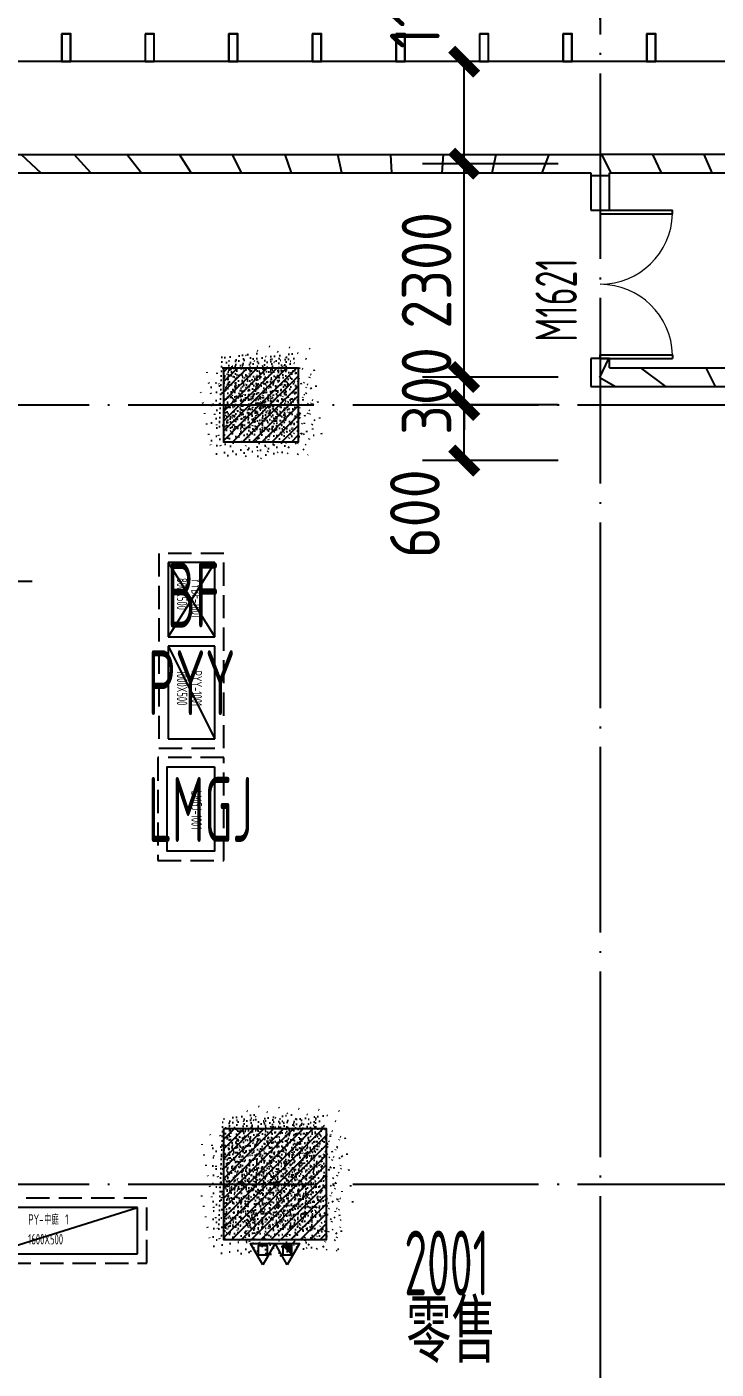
# Model space of a CAD drawing. Header units: inches. Extents: x 0 to 1813292486, y 0 to 3473589894.
# Drawn here: x 600441714 to 600449136, y 3473277625 to 3473292093 of the extents above; entities that cross this region are included whole.
import ezdxf
from ezdxf.xclip import XClip

# ---------------------------------------------------------------- set-up
doc = ezdxf.new("R2010")
doc.units = ezdxf.units.IN
doc.header["$LTSCALE"] = 1000
doc.header["$MEASUREMENT"] = 0
doc.header["$XCLIPFRAME"] = 2
doc.linetypes.add('AX-MALL-GIRD-200$0$DOTE', pattern=[2.4200000000000004, 2, -0.2, 0.02, -0.2])
doc.linetypes.add('AX-MALL-WALL-P02-QT$0$DASH', pattern=[0.35, 0.25, -0.1])
for name, color, linetype in [('A-Anno-Note', 241, 'Continuous'), ('AX-MALL-DIM-P02$0$A-Anno-Dims', 3, 'Continuous'), ('AX-MALL-DIM-P02$0$A-Detl-Thin', 131, 'Continuous'), ('AX-MALL-GIRD-200$0$A-Grid', 222, 'AX-MALL-GIRD-200$0$DOTE'), ('AX-MALL-P02-200$0$A-Anno-Note', 241, 'Continuous'), ('AX-MALL-WALL-P02$0$A-Anno-Note', 241, 'Continuous'), ('AX-MALL-WALL-P02-QT$0$A-Accs', 181, 'Continuous'), ('AX-MALL-WALL-P02-QT$0$A-Detl-Thin', 131, 'Continuous'), ('AX-MALL-WALL-P02-QT$0$A-Flor', 41, 'Continuous'), ('AX-MALL-WALL-P02-QT$0$A-Wall', 2, 'Continuous'), ('AX-MALL-WALL-P02-QT$0$A-Wall-Patt', 13, 'Continuous'), ('AX-MALL-WALL-P02-QT$0$A-Wind', 4, 'Continuous'), ('AX-MALL-WORD-P02$0$A-Anno-Note', 241, 'Continuous'), ('AX-MALL-WORD-P02$0$A-Wind-Iden', 11, 'Continuous'), ('AX-MALL-ZTKD-P02$0$A-Anno-Note', 241, 'Continuous'), ('MX-MALL-P02-LG$0$M-VT-DUCT-FLG', 40, 'Continuous'), ('MX-MALL-P02-LG$0$M-VT-DUCT-MAD', 70, 'Continuous'), ('MX-MALL-P02-LG$0$M-VT-DUCT-SED', 150, 'Continuous'), ('MX-MALL-P02-LG$0$M-VT-TEXT', 21, 'Continuous'), ('PX-MALL-P02-LG$0$P-Exsh', 31, 'Continuous'), ('SX-MALL-WALL-L-1F~2F$0$S-COLU', 30, 'Continuous'), ('SX-MALL-WALL-L-1F~2F$0$S-PATT-WALL', 83, 'Continuous'), ('SX-MALL-WALL-L-1F~2F$0$单形心', 4, 'Continuous')]:
    doc.layers.add(name, color=color, linetype=linetype)
doc.layers.add('MX-MALL-P02-LG$0$M-AUX-TO-ARCH', color=1, linetype='Continuous', plot=False)
doc.styles.add('AX-MALL-DIM-P02$0$_TCH_DIM_T3', font='gbenor.shx')
doc.styles.add('AX-MALL-WALL-P02-QT$0$STANDARD', font='gbenor.shx', dxfattribs={"bigfont": 'gbcbig.shx'})
doc.styles.add('AX-MALL-WORD-P02$0$_TCH_WINDOW', font='gbenor.shx', dxfattribs={"bigfont": 'gbcbig.shx'})
doc.styles.add('AX-MALL-WORD-P02$0$STANDARD', font='gbenor.shx', dxfattribs={"bigfont": 'gbcbig.shx'})
doc.styles.add('MX-MALL-P02-LG$0$_THVAC_WIN', font='gbenor.shx', dxfattribs={"bigfont": 'gbcbig.shx'})
doc.styles.add('MX-MALL-P02-LG$0$暖通', font='gbenor.shx', dxfattribs={"bigfont": 'gbcbig.shx'})
doc.dimstyles.new('AX-MALL-DIM-P02$0$_TCH_ARCH&&180', dxfattribs={"dimtxt": 535.5, "dimasz": 270, "dimexe": 450, "dimexo": 450, "dimgap": 137.25, "dimtad": 1, "dimdec": 0, "dimzin": 0, "dimdsep": 46, "dimtxsty": 'AX-MALL-DIM-P02$0$_TCH_DIM_T3', "dimblk": 'AX-MALL-DIM-P02$0$_ArchTick', "dimcen": 0.09, "dimclrt": 7, "dimazin": 2, "dimtfac": 1, "dimtdec": 0, "dimtix": 1, "dimtmove": 2, "dimatfit": 3, "dimfxl": 500, "dimtolj": 1, "dimtzin": 0, "dimarcsym": 0})
pattern_1 = [(24.56816131876918, (600332848.5159376, 3473133887.589986), (-31.18316060756021, 68.21004687377882), []), (29.56816131876925, (600332848.5159376, 3473133887.589986), (97.53445422577846, -46.37920049590846), [11.24999999999976, -123.7499999999981]), (334.5681613187692, (600332848.5159376, 3473133887.589986), (19.8843977583576, 112.9961142864107), [8.999999999999757, -98.99999999999805]), (80.01956131876923, (600332856.6438087, 3473133883.725054), (117.4189029535321, 66.61682170576017), [9.5610285, -105.1713168]), (25.75236131876918, (600332858.9887226, 3473133915.702631), (141.3476152674957, -79.15081590010527), [16.87499999999999, -185.6249999999999]), (76.20376131876925, (600332870.7676862, 3473133909.106722), (182.3878362713222, 87.98253900728308), [14.3415432, -157.75695]), (330.7523613187692, (600332858.9887226, 3473133915.702631), (182.3877676118969, 87.98268144025063), [13.5, -148.4999999999999]), (0.5681613187692685, (600332870.4268485, 3473133903.438077), (62.82047321120105, -87.84980446922418), [11.25, -123.75]), (305.5681613187692, (600332870.4268485, 3473133903.438077), (72.17288940056437, 89.18848105901375), [8.999999999999998, -98.99999999999999]), (51.01956131876926, (600332875.6618834, 3473133896.117257), (134.9933625470349, 1.33857134020591), [9.5610285, -105.1713168]), (17.06816131876921, (600332848.5159376, 3473133887.589986), (19.14085714793764, 46.1558949392409), [0.7499999999999999, -97.79999999999998, 0.7499999999999999, -100.5, 0.7499999999999999, -99.37499999999999]), (347.0681613187692, (600332848.5159376, 3473133887.589986), (57.63084699394109, 41.66442757030211), [0.7499999999999999, -57.29999999999999, 0.7499999999999999, -95.54999999999998, 0.7499999999999999, -37.87499999999999]), (307.0681613187692, (600332817.170339, 3473133899.267141), (73.85474001336533, -31.12342331039777), [0.7499999999999849, -37.49999999999903, 0.7499999999999849, -116.9999999999981, 0.7499999999999849, -155.2499999999961]), (297.0681613187692, (600332803.1140169, 3473133904.503534), (87.2164167648191, -16.46683781742514), [0.7499999999999999, -48.74999999999999, 0.7499999999999999, -77.69999999999997, 0.7499999999999999, -110.25])]
pattern_2 = [(45, (0, 359.0227), (-353.55353201463, 353.55353201463), [])]

# ---------------------------------------------------------------- blocks, each defined once
blk = doc.blocks.new('AX-MALL-WORD-P02')
at = {"layer": 'AX-MALL-WORD-P02$0$A-Anno-Note', "style": 'AX-MALL-WORD-P02$0$STANDARD', "width": 0.6}
blk.add_text('2001', height=700, rotation=339.5681613092015, dxfattribs=at).set_placement((600280632.9656391, 3473180872.839648))
at = {"layer": 'AX-MALL-WORD-P02$0$A-Anno-Note', "style": 'AX-MALL-WORD-P02$0$STANDARD'}
blk.add_text('零售', height=675.177304964539, rotation=339.5681613092015, dxfattribs=at).set_placement((600280399.8287005, 3473180188.887754))
at = {"layer": 'AX-MALL-WORD-P02$0$A-Wind-Iden', "style": 'AX-MALL-WORD-P02$0$_TCH_WINDOW', "width": 0.7}
blk.add_text('M1621', height=446.25, rotation=69.5681614889216, dxfattribs=at).set_placement((600285962.4153705, 3473189856.704386))
blk = doc.blocks.new('AX-MALL-GIRD-200')
at = {"layer": 'AX-MALL-GIRD-200$0$A-Grid'}
for p, q in [((600244912.440112, 3473204422.954183), (600602808.4442104, 3473071096.1909)), ((600291430.0010993, 3473203819.237178), (600252700.4621501, 3473099855.510097)), ((600241980.060326, 3473196551.41375), (600599876.0644244, 3473063224.650467))]:
    blk.add_line(p, q, dxfattribs=at)
blk = doc.blocks.new('SX-MALL-WALL-L-1F~2F$0$BANWANG_XINGXIN')
at = {"color": 0}
for points in [[(0.7071067811865476, 0.7071067811865475), (-0.7071067811865477, -0.7071067811865475)], [(-0.7071067811865475, 0.7071067811865476), (0.7071067811865474, -0.7071067811865477)]]:
    blk.add_lwpolyline(points, dxfattribs=at)
blk = doc.blocks.new('SX-MALL-WALL-L-1F~2F')
at = {"layer": 'SX-MALL-WALL-L-1F~2F$0$S-PATT-WALL'}
h = blk.add_hatch(dxfattribs=at)
h.set_pattern_fill('钢筋混凝土', color=256, scale=15, pattern_type=2)
h.set_pattern_definition(pattern_1)
h.paths.add_polyline_path([(600282303.025619, 3473190920.718116), (600283052.6961375, 3473190641.44385), (600282773.4218718, 3473189891.773334), (600282023.7513536, 3473190171.047596)])
h = blk.add_hatch(dxfattribs=at)
h.set_pattern_fill('钢筋混凝土', color=256, scale=15, pattern_type=2)
h.set_pattern_definition(pattern_1)
h.paths.add_polyline_path([(600279440.4644021, 3473183236.595305), (600280471.2613653, 3473182852.59319), (600280052.3499693, 3473181728.087419), (600279021.5530071, 3473182112.089538)])
at = {"layer": 'SX-MALL-WALL-L-1F~2F$0$S-COLU'}
for points in [[(600282303.025619, 3473190920.718116), (600283052.6961375, 3473190641.44385), (600282773.4218718, 3473189891.773334), (600282023.7513536, 3473190171.047596)], [(600279440.4644021, 3473183236.595305), (600280471.2613653, 3473182852.59319), (600280052.3499693, 3473181728.087419), (600279021.5530071, 3473182112.089538)]]:
    blk.add_lwpolyline(points, close=True, dxfattribs=at)
at = {"layer": 'SX-MALL-WALL-L-1F~2F$0$单形心', "xscale": 50, "yscale": 50, "zscale": 50}
for p in [(600282538.2237452, 3473190406.245724), (600279746.4071858, 3473182482.341362)]:
    blk.add_blockref('SX-MALL-WALL-L-1F~2F$0$BANWANG_XINGXIN', p, dxfattribs=at)
blk = doc.blocks.new('SX-MALL-WALL-L-2F~3F')
ref = blk.add_blockref('SX-MALL-WALL-L-1F~2F', (0, 0))
XClip(ref).set_block_clipping_path([(600349769.7341375, 3473074679.418533), (600357001.7302529, 3473071985.287766), (600356499.8725733, 3473070638.124951), (600359302.5086629, 3473069594.060767), (600362345.1765132, 3473077761.653201), (600381551.4312518, 3473070606.759726), (600391553.7259278, 3473066880.611454), (600387749.827644, 3473056669.608357), (600391632.1759799, 3473055223.319679), (600395635.5522461, 3473065969.791956), (600406982.2408491, 3473061742.817497), (600403058.8006672, 3473051210.921831), (600412723.2437257, 3473047610.6332), (600445093.3740637, 3473134503.466942), (600393055.2444371, 3473153889.197227), (600387463.4997383, 3473138878.984498), (600380158.3525343, 3473141600.366193), (600382830.751978, 3473148774.027779), (600388210.8522022, 3473146769.782572), (600390696.2253517, 3473153441.399696), (600277474.697425, 3473195619.741203), (600273446.9822528, 3473184807.934726), (600257129.111771, 3473190886.82031), (600241575.9633431, 3473149136.690594), (600258197.8999482, 3473142944.531458), (600255239.7303221, 3473135003.762026), (600263182.3271956, 3473132044.911624), (600260741.6763649, 3473125493.34496), (600269350.4970673, 3473122286.306632), (600271511.1407766, 3473128086.235537), (600286270.1853781, 3473122588.058336), (600284109.5416689, 3473116788.129431), (600282580.7823727, 3473112684.400902), (600291840.7574171, 3473109234.788475), (600290827.7957876, 3473106515.642598), (600293360.405141, 3473105572.171298), (600294731.2544166, 3473109252.0137), (600323175.4764534, 3473098655.706329), (600321336.3302773, 3473093718.790065), (600344750.773286, 3473084996.222976), (600341987.4689643, 3473077578.540671), (600344583.6790427, 3473076611.376234), (600346015.5062013, 3473080454.904757), (600351201.5612961, 3473078522.947055)])
blk = doc.blocks.new('SX-MALL-WALL-2F~3F')
blk.add_blockref('SX-MALL-WALL-L-2F~3F', (0, 0))
blk = doc.blocks.new('MX-MALL-P02-LG')
at = {"layer": 'MX-MALL-P02-LG$0$M-AUX-TO-ARCH', "elevation": 3000}
blk.add_lwpolyline([(600280707.2679113, 3473186926.502102), (600280389.5250587, 3473186073.568356), (600279912.022805, 3473186251.451959), (600280229.765656, 3473187104.385709)], close=True, dxfattribs=at)
at = {"layer": 'MX-MALL-P02-LG$0$M-VT-DUCT-FLG'}
for p, q in [((600281007.6777712, 3473189162.288709), (600281196.9475795, 3473188238.071775)), ((600281476.2218447, 3473188987.742293), (600280728.403506, 3473188412.618191)), ((600280693.4942242, 3473188318.909377), (600280812.9454662, 3473187207.274815)), ((600276598.8839477, 3473182854.455863), (600278272.7713983, 3473182764.451404))]:
    blk.add_line(p, q, dxfattribs=at)
at = {"layer": 'MX-MALL-P02-LG$0$M-VT-DUCT-MAD'}
for p, q in [((600281007.6777712, 3473189162.288709), (600280728.403506, 3473188412.618191)), ((600281476.2218447, 3473188987.742293), (600281007.6777712, 3473189162.288709)), ((600281196.9475795, 3473188238.071775), (600281476.2218447, 3473188987.742293)), ((600280728.403506, 3473188412.618191), (600281196.9475795, 3473188238.071775))]:
    blk.add_line(p, q, dxfattribs=at)
at = {"layer": 'MX-MALL-P02-LG$0$M-VT-DUCT-SED'}
for p, q in [((600280693.4942242, 3473188318.909377), (600280344.4013927, 3473187381.82123)), ((600281162.0382977, 3473188144.362961), (600280693.4942242, 3473188318.909377)), ((600280812.9454662, 3473187207.274815), (600281162.0382977, 3473188144.362961)), ((600280344.4013927, 3473187381.82123), (600280812.9454662, 3473187207.274815)), ((600278272.7713983, 3473182764.451404), (600276773.4303638, 3473183322.999936)), ((600276598.8839477, 3473182854.455863), (600278098.2249823, 3473182295.907331)), ((600278098.2249823, 3473182295.907331), (600278272.7713983, 3473182764.451404))]:
    blk.add_line(p, q, dxfattribs=at)
at = {"layer": 'MX-MALL-P02-LG$0$M-VT-TEXT', "width": 0.7}
for s, height, rotation, style, p in [('800X500', 112.6582278481013, 249.5681613235465, 'MX-MALL-P02-LG$0$暖通', (600281036.5780368, 3473188975.016954, -3000)), ('YYBF-1001', 112.6582278481013, 249.5681613235465, 'MX-MALL-P02-LG$0$暖通', (600281184.2094116, 3473188920.019937, -3000)), ('1000X500', 112.6582278481013, 249.5681613235465, 'MX-MALL-P02-LG$0$暖通', (600280687.4852066, 3473188037.928808, -3000)), ('PYY-1001', 112.6582278481013, 249.5681613235465, 'MX-MALL-P02-LG$0$暖通', (600280835.1165814, 3473187982.931788, -3000)), ('LMGJ-1001', 112.6582278481012, 249.5681611675896, 'MX-MALL-P02-LG$0$暖通', (600280382.5775547, 3473186771.060671)), ('PY-', 112.6582278481012, 339.5681613187875, 'MX-MALL-P02-LG$0$_THVAC_WIN', (600277105.6014652, 3473183001.15683, -6000.000000000012)), ('中庭', 112.6582278481012, 339.5681613187875, 'MX-MALL-P02-LG$0$_THVAC_WIN', (600277265.025069, 3473182941.76686, -6000.000000000012)), ('1', 112.6582278481012, 339.5681613187875, 'MX-MALL-P02-LG$0$_THVAC_WIN', (600277477.5898739, 3473182862.580233, -6000.000000000012)), ('1600X500', 112.6582278481012, 339.5681613187875, 'MX-MALL-P02-LG$0$_THVAC_WIN', (600277028.8860912, 3473182802.13873, -6000.000000000012))]:
    blk.add_text(s, height=height, rotation=rotation, dxfattribs=dict(at, style=style)).set_placement(p)
blk = doc.blocks.new('AX-MALL-WALL-P02-QT$0$gerthrthrth')
at = {"layer": 'AX-MALL-WALL-P02-QT$0$A-Flor'}
for points in [[(-99.99999976158142, 300.0000004768372), (-99.99999976158142, 4.76837158203125e-07), (1.192092895507812e-07, 4.76837158203125e-07), (1.192092895507812e-06, 299.9999995231628)], [(-96.99999964237213, 296.9999995231628), (-96.99999988079071, 3.000000476837158), (-2.999999761581421, 3.000000953674316), (-2.999998927116394, 296.9999995231628)]]:
    blk.add_lwpolyline(points, close=True, dxfattribs=at)
blk = doc.blocks.new('AX-MALL-WALL-P02-QT$0$fegehrthr')
at = {"layer": 'AX-MALL-WALL-P02-QT$0$A-Flor'}
blk.add_lwpolyline([(176412.6506459713, 135611.3369994164), (118462.1118997335, 135611.3442883492, 0.6670991707545876), (114490.5046938658, 126063.3905563354)], format="xyb", dxfattribs=at)
at = {"layer": 'AX-MALL-WALL-P02-QT$0$A-Flor', "rotation": 359.9999999798665}
for p in [(120327.1700234413, 135611.3384847641), (121227.1700227261, 135611.3384842873), (122127.1700223684, 135611.3384828568), (123027.1700224876, 135611.3384838104), (123927.1700230837, 135611.3384866714), (124827.1700237989, 135611.3384804726), (125727.1700233221, 135611.3384833336), (126627.1700229645, 135611.3384814262)]:
    blk.add_blockref('AX-MALL-WALL-P02-QT$0$gerthrthrth', p, dxfattribs=at)
blk = doc.blocks.new('AX-MALL-WALL-P02-QT$0$$DorLib2D$00000002')
for p, q in [((-0.5, -5.684341886080802e-17), (-0.5000000000000007, 0.4875)), ((-0.4750000000000007, 0.4875), (-0.5000000000000007, 0.4875)), ((-0.475, -2.842170943040401e-17), (-0.4750000000000007, 0.4875)), ((0.475, -2.842170943040401e-17), (0.4750000000000007, 0.4875)), ((0.4750000000000007, 0.4875), (0.5000000000000007, 0.4875)), ((0.5, -5.684341886080802e-17), (0.5000000000000007, 0.4875)), ((-0.5, -5.684341886080802e-17), (-0.475, -2.842170943040401e-17)), ((0.5, -5.684341886080802e-17), (0.475, -2.842170943040401e-17))]:
    blk.add_line(p, q)
at = {"lineweight": 13}
for centre, start, end in [((-0.4875, -4.263256414560601e-17), 0, 88.53071641864632), ((0.4875, -4.263256414560601e-17), 91.4692835813537, 180)]:
    blk.add_arc(centre, 0.4875, start, end, dxfattribs=at)
blk = doc.blocks.new('AX-MALL-WALL-P02-QT')
at = {"layer": 'AX-MALL-WALL-P02-QT$0$A-Wall-Patt'}
h = blk.add_hatch(dxfattribs=at)
h.set_pattern_fill('普通砖', color=256, scale=200, style=0)
h.set_pattern_definition(pattern_2)
h.paths.add_polyline_path([(600279812.0191753, 3473194303.102688), (600279742.2006092, 3473194115.685059), (600286737.6187406, 3473191509.686541), (600286854.6004106, 3473191537.249801), (600286901.1461215, 3473191662.194887)])
h = blk.add_hatch(dxfattribs=at)
h.set_pattern_fill('普通砖', color=256, scale=200, style=0)
h.set_pattern_definition(pattern_2)
h.paths.add_polyline_path([(600286925.0363698, 3473191439.867975), (600312484.0181493, 3473181918.397284), (600312553.8367156, 3473182105.814913), (600286901.1461215, 3473191662.194887), (600286854.6004106, 3473191537.249801)])
h = blk.add_hatch(dxfattribs=at)
h.set_pattern_fill('普通砖', color=256, scale=200, style=0)
h.set_pattern_definition(pattern_2)
h.paths.add_polyline_path([(600286737.6187406, 3473191509.686541), (600286597.9816065, 3473191134.851279), (600286785.3992358, 3473191065.032712), (600286925.0363698, 3473191439.867975), (600286854.6004106, 3473191537.249801)])
h = blk.add_hatch(dxfattribs=at)
h.set_pattern_fill('普通砖', color=256, scale=200, style=0)
h.set_pattern_definition(pattern_2)
h.paths.add_polyline_path([(600286191.9414232, 3473189471.982866), (600286226.8507051, 3473189565.691678), (600286039.4330758, 3473189635.510244), (600285934.7052276, 3473189354.383803)])
h = blk.add_hatch(dxfattribs=at)
h.set_pattern_fill('普通砖', color=256, scale=200, style=0)
h.set_pattern_definition(pattern_2)
h.paths.add_polyline_path([(600286191.9414232, 3473189471.982866), (600285934.7052276, 3473189354.383803), (600287480.9006712, 3473188778.38063), (600287550.7192376, 3473188965.798259)])
at = {"layer": 'AX-MALL-WALL-P02-QT$0$A-Detl-Thin', "linetype": 'AX-MALL-WALL-P02-QT$0$DASH'}
for points in [[(600280215.7832946, 3473187323.021699), (600280871.7449962, 3473187078.656717), (600281604.8399423, 3473189046.541824), (600280948.8782408, 3473189290.906806)], [(600279783.404707, 3473186192.652428), (600280448.3245945, 3473185944.950259), (600280835.8860089, 3473186985.301634), (600280170.9661213, 3473187233.003803)], [(600274783.5071464, 3473183424.023396), (600278157.0244989, 3473182167.289194), (600278401.3894958, 3473182823.250936), (600275027.8721434, 3473184079.985138)]]:
    blk.add_lwpolyline(points, close=True, dxfattribs=at)
at = {"layer": 'AX-MALL-WALL-P02-QT$0$A-Wall'}
for p, q in [((600279812.0191753, 3473194303.102688), (600286901.1461215, 3473191662.194887)), ((600279742.2006092, 3473194115.685059), (600286737.6187406, 3473191509.686541)), ((600312553.8367156, 3473182105.814913), (600286901.1461215, 3473191662.194887)), ((600286737.6187406, 3473191509.686541), (600286597.9816065, 3473191134.851279)), ((600286785.3992358, 3473191065.032712), (600286925.0363698, 3473191439.867975)), ((600286925.0363698, 3473191439.867975), (600312484.0181493, 3473181918.397284)), ((600286597.9816065, 3473191134.851279), (600286785.3992358, 3473191065.032712)), ((600286039.4330758, 3473189635.510244), (600285934.7052276, 3473189354.383803)), ((600286226.8507051, 3473189565.691678), (600286039.4330758, 3473189635.510244)), ((600286191.9414232, 3473189471.982866), (600286226.8507051, 3473189565.691678)), ((600286191.9414232, 3473189471.982866), (600287550.7192376, 3473188965.798259)), ((600285934.7052276, 3473189354.383803), (600287480.9006712, 3473188778.38063))]:
    blk.add_line(p, q, dxfattribs=at)
at = {"layer": 'AX-MALL-WALL-P02-QT$0$A-Detl-Thin'}
for name in ['MX-MALL-P02-LG', 'SX-MALL-WALL-2F~3F']:
    blk.add_blockref(name, (0, 0), dxfattribs=at)
at = {"layer": 'AX-MALL-WALL-P02-QT$0$A-Detl-Thin', "rotation": 339.5681613092246}
blk.add_blockref('AX-MALL-WALL-P02-QT$0$fegehrthr', (600121810.7232074, 3473109514.681517), dxfattribs=at)
at = {"layer": 'AX-MALL-WALL-P02-QT$0$A-Wind'}
blk.add_blockref('AX-MALL-GIRD-200', (0, 0), dxfattribs=at)
at = {"layer": 'AX-MALL-WALL-P02-QT$0$A-Wind', "xscale": -1600, "yscale": -1600, "zscale": 200, "rotation": 69.5681613100497}
blk.add_blockref('AX-MALL-WALL-P02-QT$0$$DorLib2D$00000002', (600286412.4161558, 3473190350.271478), dxfattribs=at)
at = {"layer": 'AX-MALL-WALL-P02-QT$0$A-Accs', "style": 'AX-MALL-WALL-P02-QT$0$STANDARD', "width": 0.6}
for s, p in [('BF', (600280752.4858475, 3473188510.933629)), ('PYY', (600280229.9382448, 3473187697.601995)), ('LMGJ', (600279753.0333943, 3473186417.421363))]:
    blk.add_text(s, height=699.9999999999998, rotation=339.5681613092246, dxfattribs=at).set_placement(p)
blk = doc.blocks.new('AX-MALL-WALL-P02')
at = {"layer": 'AX-MALL-WALL-P02$0$A-Anno-Note'}
blk.add_blockref('AX-MALL-WORD-P02', (0, 0), dxfattribs=at)
blk.add_blockref('AX-MALL-WALL-P02-QT', (0, 0), dxfattribs=at)
blk = doc.blocks.new('PX-MALL-P02-LG$0$MHQ')
at = {"layer": 'PX-MALL-P02-LG$0$P-Exsh', "ltscale": 0.7}
h = blk.add_hatch(dxfattribs=at)
h.set_pattern_fill('ANSI31', color=256, scale=25, style=0)
h.set_pattern_definition([(45, (-160019.2306599375, -42228.3236173685), (-28.0633003783411, 28.0633003783411), [])])
h.paths.add_polyline_path([(-75.0000000015425, 185.1731819980414), (75, 185.1731819980414), (75, 35.17318199802685), (-75.0000000015425, 35.17318199802685)])
for points in [[(0, 346.4101615137042), (-200, -1.455191522836685e-11), (200, -1.455191522836685e-11)], [(0, 346.4101615137042), (-200, -1.455191522836685e-11), (200, -1.455191522836685e-11)], [(0, 346.4101615137042), (-200, -1.455191522836685e-11), (200, -1.455191522836685e-11)], [(-75.0000000015425, 185.1731819980414), (75, 185.1731819980414), (75, 35.17318199802685), (-75.0000000015425, 35.17318199802685)]]:
    blk.add_lwpolyline(points, close=True, dxfattribs=at)
blk = doc.blocks.new('PX-MALL-P02-LG$0$20200929200250')
at = {"layer": 'PX-MALL-P02-LG$0$P-Exsh', "ltscale": 0.7, "xscale": 0.6600000001490116, "yscale": 0.6600000001490116, "zscale": 0.6600000001490116}
for p in [(-132.0000001192093, 40), (131.9999997615814, 40)]:
    blk.add_blockref('PX-MALL-P02-LG$0$MHQ', p, dxfattribs=at)
blk = doc.blocks.new('PX-MALL-P02-LG')
at = {"layer": 'PX-MALL-P02-LG$0$P-Exsh', "xscale": -0.9999999999999956, "rotation": 159.568161392977}
blk.add_blockref('PX-MALL-P02-LG$0$20200929200250', (600279536.9514883, 3473181920.088479), dxfattribs=at)
blk = doc.blocks.new('AX-MALL-ZTKD-P02')
at = {"layer": 'AX-MALL-ZTKD-P02$0$A-Anno-Note'}
blk.add_blockref('AX-MALL-GIRD-200', (0, 0), dxfattribs=at)
blk = doc.blocks.new('AX-MALL-DIM-P02$0$_ArchTick')
at = {"color": 0, "linetype": 'ByBlock', "const_width": 0.4}
blk.add_lwpolyline([(-0.5, -0.5), (0.5, 0.5)], dxfattribs=at)
blk = doc.blocks.new('*D473')
at = {"layer": 'AX-MALL-DIM-P02$0$A-Anno-Dims', "color": 0, "lineweight": -2, "transparency": 16777216}
for p, q in [((600279290.6093159, 3473191616.077393), (600280227.1620406, 3473191267.184021)), ((600279142.1959933, 3473189643.808316), (600279805.4723746, 3473191424.275796)), ((600278627.3329346, 3473189835.609913), (600279563.8856593, 3473189486.716542))]:
    blk.add_line(p, q, dxfattribs=at)
at = {"layer": 'AX-MALL-DIM-P02$0$A-Anno-Dims', "color": 0, "lineweight": -2, "transparency": 16777216, "xscale": 270, "yscale": 270, "zscale": 270}
for p, rotation in [((600279805.4723746, 3473191424.275796), 69.56816129151704), ((600279142.1959933, 3473189643.808316), 249.568161291517)]:
    blk.add_blockref('AX-MALL-DIM-P02$0$_ArchTick', p, dxfattribs=dict(at, rotation=rotation))
at = {"layer": 'AX-MALL-DIM-P02$0$A-Anno-Dims', "color": 7, "transparency": 16777216, "insert": (600279094.3134845, 3473190675.424654), "char_height": 535.5, "attachment_point": 5, "rotation": 69.56816129151706, "style": 'AX-MALL-DIM-P02$0$_TCH_DIM_T3'}
blk.add_mtext('\\A1;1900', dxfattribs=at)
blk = doc.blocks.new('*D1100')
at = {"layer": 'AX-MALL-DIM-P02$0$A-Anno-Dims', "color": 0, "lineweight": -2, "transparency": 16777216}
for p, q in [((600280318.2087696, 3473195661.878642), (600280775.2868927, 3473196888.836883)), ((600280618.1950655, 3473196467.147237), (600287707.3167429, 3473193826.24038)), ((600287407.3304472, 3473193020.971786), (600287864.40857, 3473194247.930027))]:
    blk.add_line(p, q, dxfattribs=at)
at = {"layer": 'AX-MALL-DIM-P02$0$A-Anno-Dims', "color": 0, "lineweight": -2, "transparency": 16777216, "xscale": 270, "yscale": 270, "zscale": 270}
for p, rotation in [((600280618.1950655, 3473196467.147237), 159.5681541032114), ((600287707.3167429, 3473193826.24038), 339.5681541032114)]:
    blk.add_blockref('AX-MALL-DIM-P02$0$_ArchTick', p, dxfattribs=dict(at, rotation=rotation))
at = {"layer": 'AX-MALL-DIM-P02$0$A-Anno-Dims', "color": 7, "transparency": 16777216, "insert": (600284304.1385489, 3473195526.21449), "char_height": 535.5, "attachment_point": 5, "rotation": 339.56815410321144, "style": 'AX-MALL-DIM-P02$0$_TCH_DIM_T3'}
blk.add_mtext('\\A1;7565', dxfattribs=at)
blk = doc.blocks.new('*D1111')
at = {"layer": 'AX-MALL-DIM-P02$0$A-Anno-Dims', "color": 0, "lineweight": -2, "transparency": 16777216}
for p, q in [((600285536.9058089, 3473189289.148664), (600284165.5929133, 3473189800.002957)), ((600284377.8268808, 3473189080.658296), (600284587.2825793, 3473189642.911182)), ((600285327.4501104, 3473188726.895778), (600283956.1372148, 3473189237.75007))]:
    blk.add_line(p, q, dxfattribs=at)
at = {"layer": 'AX-MALL-DIM-P02$0$A-Anno-Dims', "color": 0, "lineweight": -2, "transparency": 16777216, "xscale": 270, "yscale": 270, "zscale": 270}
for p, rotation in [((600284587.2825793, 3473189642.911182), 69.5681613019671), ((600284377.8268808, 3473189080.658296), 249.5681613019671)]:
    blk.add_blockref('AX-MALL-DIM-P02$0$_ArchTick', p, dxfattribs=dict(at, rotation=rotation))
at = {"layer": 'AX-MALL-DIM-P02$0$A-Anno-Dims', "color": 7, "transparency": 16777216, "insert": (600283680.56943, 3473188730.059024), "char_height": 535.5, "attachment_point": 5, "rotation": 69.5681613019671, "style": 'AX-MALL-DIM-P02$0$_TCH_DIM_T3'}
blk.add_mtext('\\A1;600', dxfattribs=at)
blk = doc.blocks.new('*D1112')
at = {"layer": 'AX-MALL-DIM-P02$0$A-Anno-Dims', "color": 0, "lineweight": -2, "transparency": 16777216}
for p, q in [((600285641.6336589, 3473189570.275109), (600284270.3207632, 3473190081.129401)), ((600284692.0104293, 3473189924.037627), (600284786.2654938, 3473190177.051427)), ((600284587.2825793, 3473189642.911182), (600284692.0104293, 3473189924.037627)), ((600285536.9058092, 3473189289.148664), (600284165.5929133, 3473189800.002956)), ((600284587.2825793, 3473189642.911182), (600284493.0275146, 3473189389.897382))]:
    blk.add_line(p, q, dxfattribs=at)
at = {"layer": 'AX-MALL-DIM-P02$0$A-Anno-Dims', "color": 0, "lineweight": -2, "transparency": 16777216, "xscale": 270, "yscale": 270, "zscale": 270}
for p, rotation in [((600284692.0104293, 3473189924.037627), 249.5681613013345), ((600284587.2825793, 3473189642.911182), 69.56816130133457)]:
    blk.add_blockref('AX-MALL-DIM-P02$0$_ArchTick', p, dxfattribs=dict(at, rotation=rotation))
at = {"layer": 'AX-MALL-DIM-P02$0$A-Anno-Dims', "color": 7, "transparency": 16777216, "insert": (600284260.1258043, 3473189924.857001), "char_height": 535.5, "attachment_point": 5, "rotation": 69.56816130133456, "style": 'AX-MALL-DIM-P02$0$_TCH_DIM_T3'}
blk.add_mtext('\\A1;300', dxfattribs=at)
blk = doc.blocks.new('*D1113')
at = {"layer": 'AX-MALL-DIM-P02$0$A-Anno-Dims', "color": 0, "lineweight": -2, "transparency": 16777216}
for p, q in [((600286444.5471722, 3473191725.577847), (600285073.2342762, 3473192236.432139)), ((600284692.0104293, 3473189924.037628), (600285494.9239422, 3473192079.340365)), ((600285641.6336592, 3473189570.27511), (600284270.3207632, 3473190081.129402))]:
    blk.add_line(p, q, dxfattribs=at)
at = {"layer": 'AX-MALL-DIM-P02$0$A-Anno-Dims', "color": 0, "lineweight": -2, "transparency": 16777216, "xscale": 270, "yscale": 270, "zscale": 270}
for p, rotation in [((600285494.9239422, 3473192079.340365), 69.56816130033734), ((600284692.0104293, 3473189924.037628), 249.5681613003373)]:
    blk.add_blockref('AX-MALL-DIM-P02$0$_ArchTick', p, dxfattribs=dict(at, rotation=rotation))
at = {"layer": 'AX-MALL-DIM-P02$0$A-Anno-Dims', "color": 7, "transparency": 16777216, "insert": (600284713.9464862, 3473191143.071593), "char_height": 535.5, "attachment_point": 5, "rotation": 69.56816130033734, "style": 'AX-MALL-DIM-P02$0$_TCH_DIM_T3'}
blk.add_mtext('\\A1;2300', dxfattribs=at)
blk = doc.blocks.new('*D1114')
at = {"layer": 'AX-MALL-DIM-P02$0$A-Anno-Dims', "color": 0, "lineweight": -2, "transparency": 16777216}
for p, q in [((600286828.548989, 3473192756.374008), (600285457.2360933, 3473193267.2283)), ((600285494.9239423, 3473192079.340364), (600285878.9257593, 3473193110.136526)), ((600286444.5471721, 3473191725.577847), (600285073.2342763, 3473192236.432139))]:
    blk.add_line(p, q, dxfattribs=at)
at = {"layer": 'AX-MALL-DIM-P02$0$A-Anno-Dims', "color": 0, "lineweight": -2, "transparency": 16777216, "xscale": 270, "yscale": 270, "zscale": 270}
for p, rotation in [((600285878.9257593, 3473193110.136526), 69.56816129921515), ((600285494.9239423, 3473192079.340364), 249.5681612992151)]:
    blk.add_blockref('AX-MALL-DIM-P02$0$_ArchTick', p, dxfattribs=dict(at, rotation=rotation))
at = {"layer": 'AX-MALL-DIM-P02$0$A-Anno-Dims', "color": 7, "transparency": 16777216, "insert": (600285618.383441, 3473193931.834526), "char_height": 535.5, "attachment_point": 5, "rotation": 69.56816129921515, "style": 'AX-MALL-DIM-P02$0$_TCH_DIM_T3'}
blk.add_mtext('\\A1;1100', dxfattribs=at)
blk = doc.blocks.new('AX-MALL-DIM-P02')
at = {"layer": 'AX-MALL-DIM-P02$0$A-Detl-Thin'}
blk.add_blockref('AX-MALL-ZTKD-P02', (-2.384185791015625e-06, 9.5367431640625e-07), dxfattribs=at)
at = {"layer": 'AX-MALL-DIM-P02$0$A-Anno-Dims'}
for p1, p2, distance, picture, middle in [((600280161.1169423, 3473195240.188996), (600287250.2386198, 3473192599.28214), 1309.3307196399253, '*D1100', (600284304.1385489, 3473195526.21449)), ((600286063.323325, 3473189413.183335), (600286866.236838, 3473191568.486072), 1463.3766318558073, '*D1113', (600284713.9464862, 3473191143.071593)), ((600278205.643269, 3473189992.701689), (600278868.9196501, 3473191773.169168), -999.428632168749, '*D473', (600279094.3134845, 3473190675.424654)), ((600285958.5954752, 3473189132.05689), (600286063.323325, 3473189413.183335), 1463.3766316893468, '*D1112', (600284260.1258043, 3473189924.857001))]:
    dim = blk.add_aligned_dim(p1=p1, p2=p2, distance=distance, dimstyle='AX-MALL-DIM-P02$0$_TCH_ARCH&&180', dxfattribs=at)
    dim.commit()
    dim.dimension.update_dxf_attribs({"geometry": picture, "text_midpoint": middle})
for base, p1, p2, angle, picture, middle in [((600285878.9257593, 3473193110.136526), (600286866.236838, 3473191568.486072), (600287250.2386551, 3473192599.282234), 69.5681613078856, '*D1114', (600285618.383441, 3473193931.834526)), ((600284587.2825793, 3473189642.911182), (600285749.1397766, 3473188569.804004), (600285958.5954752, 3473189132.05689), 69.5681612701755, '*D1111', (600283680.56943, 3473188730.059024))]:
    dim = blk.add_linear_dim(base=base, p1=p1, p2=p2, angle=angle, dimstyle='AX-MALL-DIM-P02$0$_TCH_ARCH&&180', dxfattribs=at)
    dim.commit()
    dim.dimension.update_dxf_attribs({"geometry": picture, "text_midpoint": middle, "dimtype": 129})
blk = doc.blocks.new('AX-MALL-P02-200')
at = {"layer": 'AX-MALL-P02-200$0$A-Anno-Note'}
blk.add_blockref('AX-MALL-WALL-P02', (0, 0), dxfattribs=at)
for name in ['AX-MALL-DIM-P02', 'PX-MALL-P02-LG']:
    blk.add_blockref(name, (0, 0), dxfattribs=at)

msp = doc.modelspace()

# ---------------------------------------------------------------- block references
at = {"layer": 'A-Anno-Note', "rotation": 20.43183869077545}
msp.add_blockref('AX-MALL-P02-200', (1250392458.527329, 9048125.682563305), dxfattribs=at)

doc.saveas('drawing.dxf')
